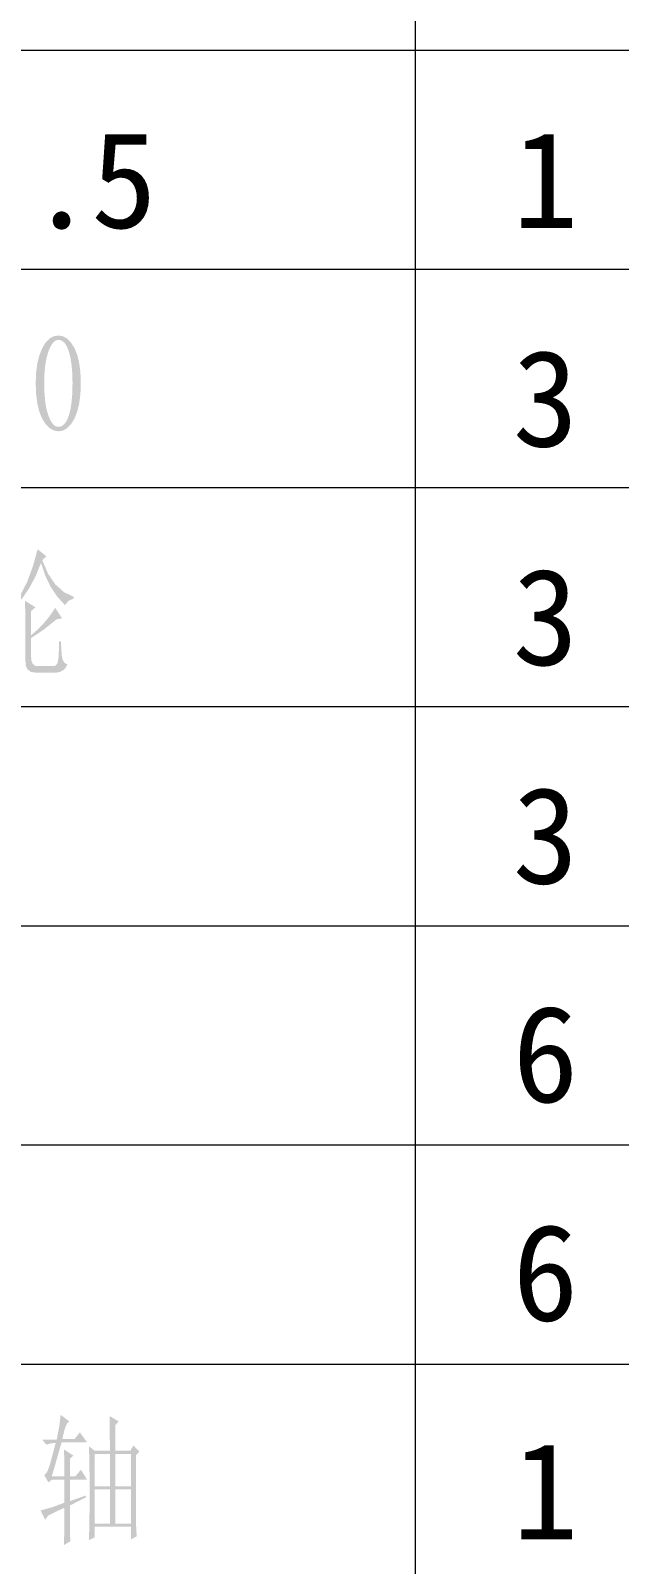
# Model space of a CAD drawing. Header units: millimetres. Extents: x -594 to 6367, y -2099 to 456.
# Drawn here: x 474.17 to 492.99, y -161.88 to -112.85 of the extents above; entities that cross this region are included whole.
import ezdxf

# ---------------------------------------------------------------- set-up
doc = ezdxf.new("R2010")
doc.units = ezdxf.units.MM
doc.layers.get('0').update_dxf_attribs({"lineweight": 35})
doc.styles.get("Standard").update_dxf_attribs({"font": 'txt.shx'})

msp = doc.modelspace()

# ---------------------------------------------------------------- hatches: boundary and pattern name
h = msp.add_hatch(color=0)
h.paths.add_polyline_path([(475.059, -122.734), (474.968, -122.757), (474.884, -122.827), (474.808, -122.944), (474.739, -123.108), (474.679, -123.311), (474.638, -123.547), (474.614, -123.814), (474.607, -124.114), (474.614, -124.433), (474.638, -124.711), (474.679, -124.951), (474.739, -125.151), (474.808, -125.313), (474.884, -125.428), (474.968, -125.495), (475.059, -125.517), (475.16, -125.495), (475.25, -125.428), (475.329, -125.313), (475.394, -125.151), (475.445, -124.951), (475.482, -124.711), (475.504, -124.433), (475.511, -124.114), (475.504, -123.814), (475.482, -123.547), (475.445, -123.311), (475.394, -123.108), (475.33, -122.944), (475.253, -122.827), (475.163, -122.757)])
h.paths.add_polyline_path([(475.059, -125.658), (474.913, -125.633), (474.778, -125.558), (474.655, -125.434), (474.544, -125.26), (474.452, -125.039), (474.386, -124.775), (474.347, -124.466), (474.334, -124.114), (474.346, -123.791), (474.383, -123.5), (474.446, -123.241), (474.537, -123.015), (474.643, -122.83), (474.766, -122.699), (474.904, -122.62), (475.059, -122.594), (475.205, -122.62), (475.34, -122.697), (475.462, -122.824), (475.574, -122.999), (475.661, -123.218), (475.725, -123.478), (475.763, -123.776), (475.776, -124.114), (475.763, -124.457), (475.725, -124.762), (475.661, -125.027), (475.574, -125.252), (475.462, -125.431), (475.34, -125.557), (475.205, -125.633)])
h = msp.add_hatch(color=0)
h.paths.add_polyline_path([(473.039, -131.338), (473.034, -130.935), (473.023, -130.597), (473.35, -130.776), (473.226, -130.901), (473.226, -131.338), (473.335, -131.338), (473.506, -131.127), (473.74, -131.439), (473.226, -131.439), (473.226, -132.071), (473.795, -131.845), (473.81, -131.915), (473.226, -132.234), (473.228, -132.855), (473.241, -133.388), (473.023, -133.513), (473.029, -133.171), (473.034, -132.858), (473.037, -132.575), (473.039, -132.32), (472.799, -132.452), (472.619, -132.566), (472.501, -132.662), (472.446, -132.741), (472.274, -132.39), (472.409, -132.357), (472.581, -132.304), (472.79, -132.231), (473.039, -132.141), (473.039, -131.439), (472.664, -131.439), (472.571, -131.564), (472.399, -131.338), (472.508, -131.229), (472.758, -130.355), (472.664, -130.355), (472.541, -130.371), (472.399, -130.41), (472.274, -130.246), (472.789, -130.246), (472.876, -129.878), (472.968, -129.427), (473.28, -129.685), (473.117, -129.794), (472.984, -130.246), (473.405, -130.246), (473.584, -130.02), (473.842, -130.355), (472.961, -130.355), (472.68, -131.338)])
h.paths.add_polyline_path([(474.676, -129.654), (474.543, -129.778), (474.729, -130.211), (474.959, -130.55), (475.232, -130.796), (475.549, -130.948), (475.549, -131.002), (475.38, -131.078), (475.269, -131.213), (475.019, -130.94), (474.808, -130.623), (474.636, -130.265), (474.504, -129.864), (474.329, -130.294), (474.129, -130.671), (473.905, -130.996), (473.655, -131.268), (473.631, -131.213), (473.854, -130.881), (474.06, -130.472), (474.239, -129.988), (474.395, -129.427)])
h.paths.add_polyline_path([(474.005, -131.985), (474.001, -131.488), (473.99, -131.073), (474.325, -131.283), (474.185, -131.408), (474.185, -132.18), (474.417, -131.975), (474.623, -131.76), (474.803, -131.534), (474.957, -131.299), (475.175, -131.634), (474.996, -131.673), (474.587, -131.999), (474.185, -132.266), (474.185, -132.827), (474.196, -132.988), (474.242, -133.097), (474.322, -133.155), (474.434, -133.162), (474.91, -133.162), (474.971, -133.144), (475.017, -133.09), (475.048, -132.998), (475.066, -132.866), (475.077, -132.591), (475.081, -132.375), (475.136, -132.375), (475.167, -132.827), (475.186, -132.932), (475.222, -133.014), (475.275, -133.073), (475.346, -133.108), (475.289, -133.216), (475.212, -133.296), (475.114, -133.348), (474.996, -133.373), (474.325, -133.373), (474.178, -133.348), (474.075, -133.274), (474.017, -133.152), (474.005, -132.983)])
h = msp.add_hatch(color=0)
h.paths.add_polyline_path([(476.876, -159.485), (476.876, -160.576), (477.375, -160.576), (477.375, -159.485)])
h.paths.add_polyline_path([(477.539, -160.576), (477.562, -160.982), (477.375, -161.083), (477.375, -160.678), (476.221, -160.678), (476.221, -161.013), (476.034, -161.106), (476.044, -160.8), (476.051, -160.442), (476.056, -160.034), (476.057, -159.578), (476.056, -159.126), (476.051, -158.73), (476.044, -158.39), (476.034, -158.105), (476.221, -158.245), (476.704, -158.245), (476.703, -157.878), (476.7, -157.571), (476.698, -157.325), (476.697, -157.138), (476.985, -157.309), (476.876, -157.434), (476.876, -158.245), (477.359, -158.245), (477.453, -158.081), (477.656, -158.276), (477.539, -158.385)])
h.paths.add_polyline_path([(476.221, -158.346), (476.221, -159.383), (476.704, -159.383), (476.704, -158.346)])
h.paths.add_polyline_path([(476.876, -158.346), (476.876, -159.383), (477.375, -159.383), (477.375, -158.346)])
h.paths.add_polyline_path([(476.221, -159.485), (476.221, -160.576), (476.704, -160.576), (476.704, -159.485)])
h.paths.add_polyline_path([(475.426, -159.999), (475.426, -160.385), (475.428, -160.703), (475.432, -160.953), (475.441, -161.138), (475.239, -161.262), (475.249, -160.622), (475.254, -160.069), (475.064, -160.156), (474.913, -160.227), (474.8, -160.284), (474.724, -160.327), (474.638, -160.451), (474.49, -160.155), (474.866, -160.051), (475.254, -159.906), (475.254, -159.173), (474.849, -159.173), (474.74, -159.259), (474.607, -159.032), (474.705, -158.914), (474.786, -158.697), (474.868, -158.393), (474.973, -157.995), (474.821, -158.011), (474.669, -158.05), (474.545, -157.894), (475.005, -157.894), (475.05, -157.655), (475.09, -157.457), (475.129, -157.099), (475.41, -157.309), (475.356, -157.344), (475.3, -157.45), (475.242, -157.625), (475.184, -157.871), (475.574, -157.871), (475.745, -157.66), (475.979, -157.98), (475.161, -157.98), (474.849, -159.064), (475.254, -159.064), (475.249, -158.606), (475.239, -158.206), (475.535, -158.401), (475.426, -158.502), (475.426, -159.064), (475.605, -159.064), (475.777, -158.853), (475.979, -159.173), (475.426, -159.173), (475.426, -159.859), (475.925, -159.68), (475.94, -159.734)])

# ---------------------------------------------------------------- linework, layer by layer
at = {"color": 0, "lineweight": 0}
for points in [[(486.476, -113.481), (486.476, -106.475)], [(574.5, -113.481), (394.499, -113.481)], [(574.5, -113.481), (394.499, -113.481)], [(486.476, -120.487), (486.476, -113.481)], [(574.5, -120.487), (394.499, -120.487)], [(574.5, -120.487), (394.499, -120.487)], [(486.476, -127.463), (486.476, -120.487)], [(574.5, -127.463), (394.499, -127.463)], [(574.5, -127.463), (394.499, -127.463)], [(486.476, -134.469), (486.476, -127.463)], [(574.5, -134.469), (394.499, -134.469)], [(574.5, -134.469), (394.499, -134.469)], [(486.476, -141.475), (486.476, -134.469)], [(574.5, -141.475), (394.499, -141.475)], [(574.5, -141.475), (394.499, -141.475)], [(486.476, -148.481), (486.476, -141.475)], [(574.5, -148.481), (394.499, -148.481)], [(574.5, -148.481), (394.499, -148.481)], [(486.476, -155.487), (486.476, -148.481)], [(574.5, -155.487), (394.499, -155.487)], [(574.5, -155.487), (394.499, -155.487)], [(486.476, -162.493), (486.476, -155.487)]]:
    msp.add_lwpolyline(points, dxfattribs=at)

# ---------------------------------------------------------------- texts
at = {"color": 0, "char_height": 3.08601, "attachment_point": 1}
for s, insert in [('{\\fSimSun|b0|i0|c0;5}', (476.106, -116.074)), ('{\\fSimSun|b0|i0|c0;1}', (489.579, -116.074)), ('{\\fSimSun|b0|i0|c0;.}', (474.11, -116.074)), ('{\\fSimSun|b0|i0|c0;3}', (489.579, -123.06)), ('{\\fSimSun|b0|i0|c0;3}', (489.579, -130.046)), ('{\\fSimSun|b0|i0|c0;3}', (489.579, -137.032)), ('{\\fSimSun|b0|i0|c0;6}', (489.579, -144.018)), ('{\\fSimSun|b0|i0|c0;6}', (489.579, -151.004)), ('{\\fSimSun|b0|i0|c0;1}', (489.579, -157.99))]:
    msp.add_mtext(s, dxfattribs=dict(at, insert=insert))

doc.saveas('drawing.dxf')
